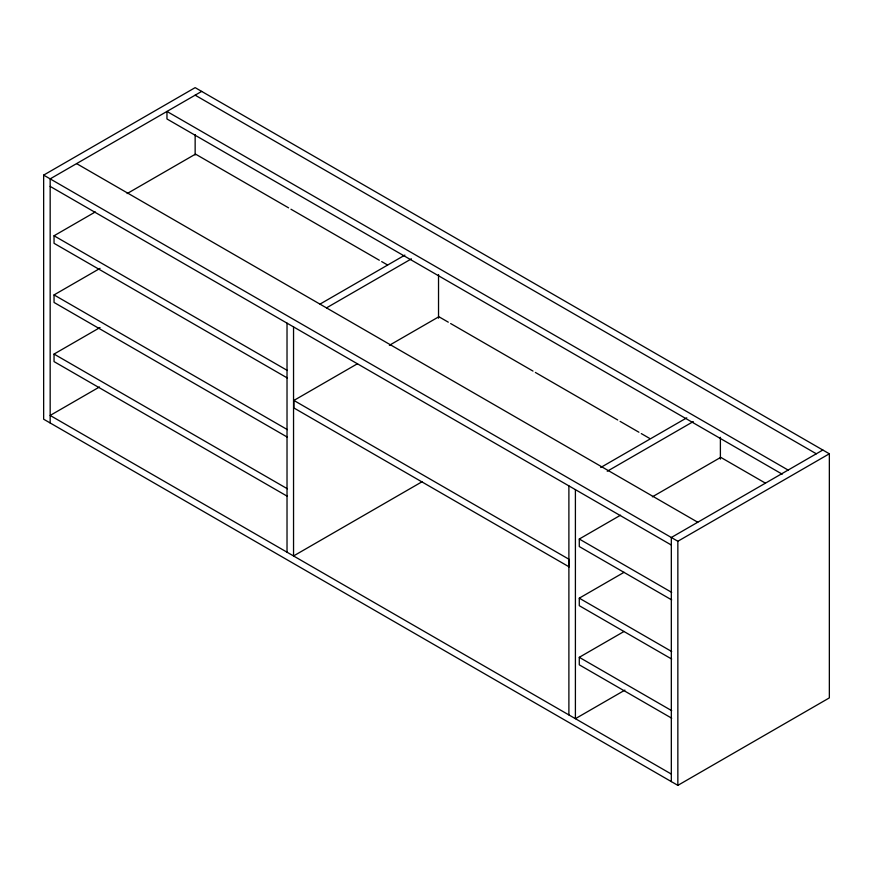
<?xml version="1.0" encoding="UTF-8"?>
<svg xmlns="http://www.w3.org/2000/svg" width="873" height="873" viewBox="0 0 873 873"><rect width="100%" height="100%" fill="white"/><g stroke="black" fill="none" stroke-linecap="round" stroke-linejoin="round"><path stroke-width="1.31" d="M43.65 175.113L195.148 87.638L829.35 453.785L829.35 697.887L677.852 785.362L43.65 419.215L43.65 175.113L677.852 541.26L829.35 453.785M201.674 91.403L50.165 178.867L50.165 422.979M287.359 378.009L54.039 243.305L54.039 235.775L95.299 211.953M127.131 193.577L195.508 154.106L288.592 207.85M287.359 437.155L54.039 302.451L54.039 294.921L100.024 268.382M287.359 496.301L54.039 361.597L54.039 354.067L100.024 327.528M99.489 386.968L50.165 415.45L671.326 774.067M320.031 304.088L404.897 255.091M326.546 307.853L411.412 258.855M293.895 400.445L569.24 559.418L569.24 566.937L293.895 407.975L293.895 400.445L357.548 363.692M389.369 345.315L438.879 316.735L448.296 322.17M422.019 481.776L293.546 555.959L293.546 326.906M600.711 467.502L686.767 417.829M607.237 471.267L693.282 421.583M671.697 599.904L579.279 546.553L579.279 539.023L620.539 515.201M652.371 496.824L720.749 457.354L765.195 483.009M822.835 450.021L671.326 537.495L671.326 781.597M671.697 659.05L579.279 605.687L579.279 598.169L624.075 572.306M671.697 718.195L579.279 664.833L579.279 657.314L624.075 631.452M624.915 690.106L575.405 718.686L575.405 489.644M195.148 95.168L816.31 453.785M788.123 470.067L166.961 111.438L166.961 118.968L782.219 474.181M290.949 209.214L379.329 260.241M381.687 261.594L387.579 264.999M450.643 323.534L533.01 371.09M535.367 372.444L617.735 420M620.092 421.364L638.916 432.233M641.273 433.586L649.512 438.344M76.595 163.611L697.756 522.24M50.165 186.396L671.326 545.025M54.039 235.775L287.359 370.479M579.279 539.023L671.697 592.374M54.039 294.921L287.359 429.625M579.279 598.169L671.697 651.52M54.039 354.067L287.359 488.771M579.279 657.314L671.697 710.666M720.389 437.297L720.389 459.111M677.852 541.26L677.852 785.362M568.89 485.879L568.89 714.932M438.53 274.558L438.53 318.187M287.021 323.141L287.021 552.194M195.148 134.595L195.148 154.99"/></g></svg>
